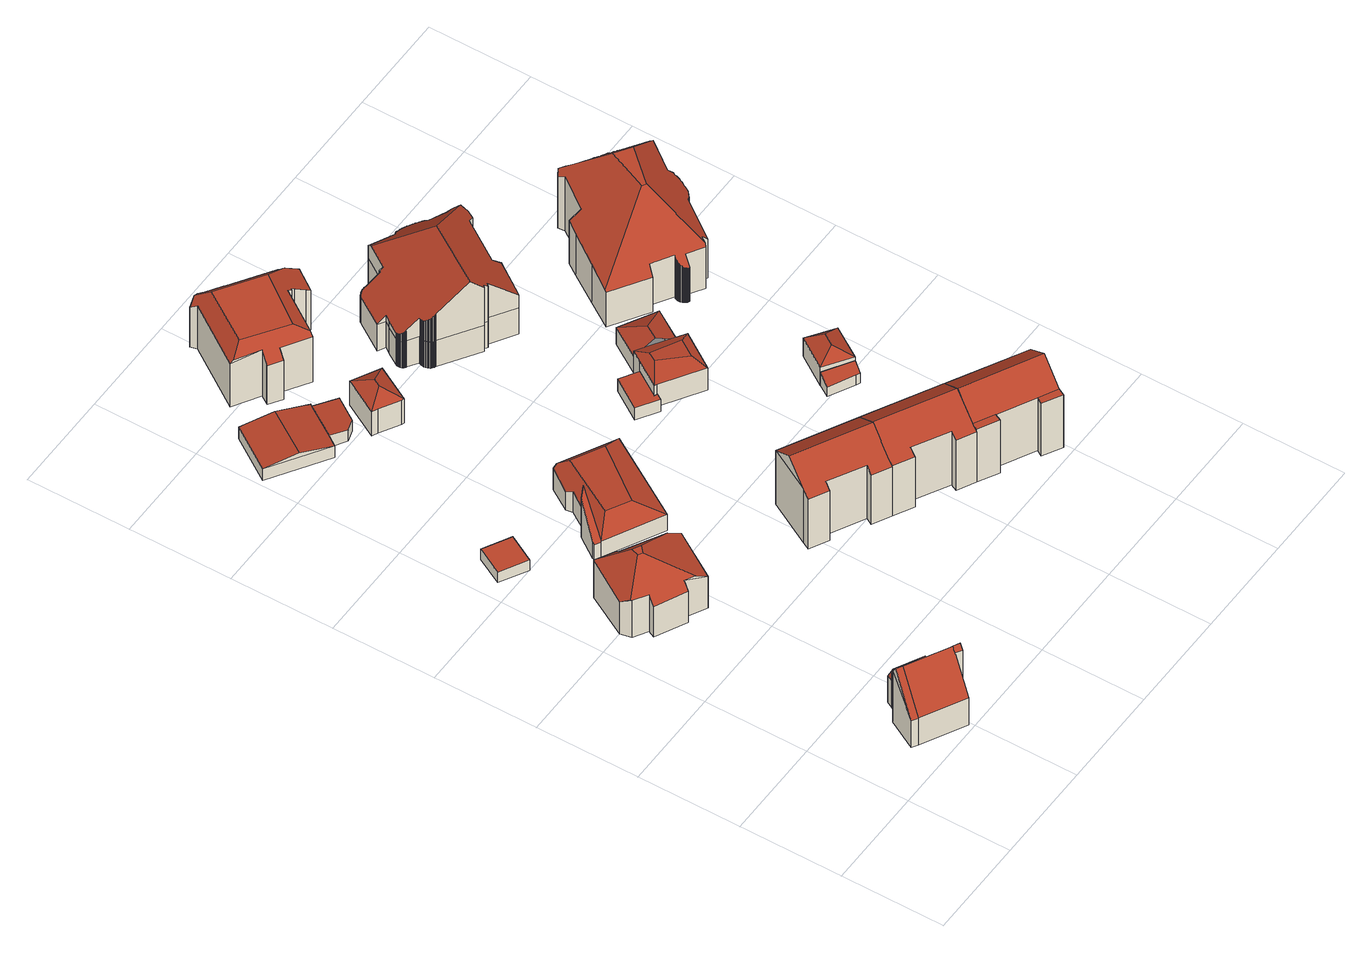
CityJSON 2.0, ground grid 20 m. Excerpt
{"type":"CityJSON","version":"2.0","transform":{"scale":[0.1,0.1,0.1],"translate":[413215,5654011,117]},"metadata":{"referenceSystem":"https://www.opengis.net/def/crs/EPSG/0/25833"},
"CityObjects":{
"building1":{"type":"Building","attributes":{"Gemeindeschluessel":14612000,"Geometrietyp2DReferenz":"3000","function":"31001_9998","roofType":"9999"},"children":["building1-1","building1-2","building1-3","building1-4"]},
"building1-1":{"type":"BuildingPart","attributes":{"Dachtyp_tdc":"tdcGableRoof","Dachneigung":54.84,"QualitaetDacherkennung":41,"Geometrietyp2DReferenz":"3000","measuredHeight":13.93,"roofType":"3100"},"parents":["building1"],"geometry":[{"type":"MultiSurface","lod":"2","boundaries":[[[0,1,2,3,4]],[[1,5,6,2]],[[5,7,8,9,10,6]],[[5,1,11]],[[1,0,12,13,11]],[[7,5,11,13,14,15]],[[3,2,6,10]]],"semantics":{"surfaces":[{"type":"WallSurface"},{"type":"RoofSurface"},{"type":"GroundSurface"}],"values":[0,0,0,0,1,1,2]}}]},
"building1-2":{"type":"BuildingPart","attributes":{"Dachtyp_tdc":"tdcGableRoof","Dachneigung":53.6,"QualitaetDacherkennung":70,"Geometrietyp2DReferenz":"3000","measuredHeight":13.93,"roofType":"3100"},"parents":["building1"],"geometry":[{"type":"MultiSurface","lod":"2","boundaries":[[[16,17,18,19,20]],[[21,4,3,22,23]],[[9,24,25,10]],[[24,26,27,28,25]],[[24,8,7,15,29,30,26]],[[31,32,33,30,29,14,12,34]],[[21,31,34,0,4]],[[16,33,32,17]],[[17,32,31,21]],[[9,8,24]],[[28,20,19,22,3,10,25]]],"semantics":{"surfaces":[{"type":"WallSurface"},{"type":"RoofSurface"},{"type":"GroundSurface"}],"values":[0,0,0,0,1,1,0,0,0,0,2]}}]},
"building1-3":{"type":"BuildingPart","attributes":{"Dachtyp_tdc":"tdcFreeFormRoof","Dachneigung":70.6,"QualitaetDacherkennung":20,"Geometrietyp2DReferenz":"3000","measuredHeight":8.29,"roofType":"5000"},"parents":["building1"],"geometry":[{"type":"MultiSurface","lod":"2","boundaries":[[[35,23,22,36]],[[18,37,38,19]],[[37,35,36,38]],[[39,37,18]],[[40,39,18,23]],[[40,23,35]],[[39,40,35,37]],[[36,22,19,38]]],"semantics":{"surfaces":[{"type":"WallSurface"},{"type":"RoofSurface"},{"type":"GroundSurface"}],"values":[0,0,0,1,1,0,1,2]}}]},
"building1-4":{"type":"BuildingPart","attributes":{"Dachtyp_tdc":"tdcGableRoof","Dachneigung":54.09,"QualitaetDacherkennung":60,"Geometrietyp2DReferenz":"3000","measuredHeight":13.95,"roofType":"3100"},"parents":["building1"],"geometry":[{"type":"MultiSurface","lod":"2","boundaries":[[[27,41,42,28]],[[41,43,44,42]],[[43,33,16,20,44]],[[43,41,45]],[[41,27,46,30,45]],[[33,43,45,30]],[[28,42,44,20]]],"semantics":{"surfaces":[{"type":"WallSurface"},{"type":"RoofSurface"},{"type":"GroundSurface"}],"values":[0,0,0,0,1,1,2]}}]},
"building2":{"type":"Building","attributes":{"Dachtyp_tdc":"tdcFreeFormRoof","Gemeindeschluessel":14612000,"Dachneigung":30.25,"QualitaetDacherkennung":30,"Geometrietyp2DReferenz":"3000","measuredHeight":13.7,"function":"31001_9998","roofType":"5000"},"geometry":[{"type":"Solid","lod":"2","boundaries":[[[[47,48,49,50]],[[48,51,52,49]],[[51,53,54,52]],[[53,55,56,54]],[[55,57,58,56]],[[57,59,60,58]],[[59,61,62,60]],[[61,63,64,62]],[[63,65,66,64]],[[65,67,68,66]],[[67,47,50,68]],[[69,70,61,59,57,71]],[[65,63,70,69,72,73]],[[74,75,53,51,48,47,67,73,72]],[[74,71,57,55,75]],[[72,69,71,74]],[[55,53,75]],[[67,65,73]],[[63,61,70]],[[50,49,52,54,56,58,60,62,64,66,68]]]],"semantics":{"surfaces":[{"type":"WallSurface"},{"type":"RoofSurface"},{"type":"GroundSurface"}],"values":[[0,0,0,0,0,0,0,0,0,0,0,1,1,1,1,1,0,0,0,2]]}}]},
"building3":{"type":"Building","attributes":{"Dachtyp_tdc":"tdcPolyFlatRoof","Gemeindeschluessel":14612000,"Dachneigung":0,"QualitaetDacherkennung":77,"Geometrietyp2DReferenz":"3000","measuredHeight":2.54,"function":"31001_9998","roofType":"1000"},"geometry":[{"type":"Solid","lod":"2","boundaries":[[[[76,77,78,79]],[[77,80,81,78]],[[80,82,83,81]],[[82,76,79,83]],[[82,80,77,76]],[[79,78,81,83]]]],"semantics":{"surfaces":[{"type":"WallSurface"},{"type":"RoofSurface"},{"type":"GroundSurface"}],"values":[[0,0,0,0,1,2]]}}]},
"building4":{"type":"Building","attributes":{"Dachtyp_tdc":"tdcFreeFormRoof","Gemeindeschluessel":14612000,"Dachneigung":10.03,"QualitaetDacherkennung":81,"Geometrietyp2DReferenz":"3000","measuredHeight":3.88,"function":"31001_9998","roofType":"5000"},"geometry":[{"type":"Solid","lod":"2","boundaries":[[[[84,85,86,87]],[[85,88,89,86]],[[88,90,91,89]],[[90,92,93,91]],[[92,94,95,93]],[[94,84,87,95]],[[96,97,84,94]],[[90,88,85,97,96,92]],[[94,92,96]],[[85,84,97]],[[87,86,89,91,93,95]]]],"semantics":{"surfaces":[{"type":"WallSurface"},{"type":"RoofSurface"},{"type":"GroundSurface"}],"values":[[0,0,0,0,0,0,1,1,0,0,2]]}}]},
"building5":{"type":"Building","attributes":{"Gemeindeschluessel":14612000,"Geometrietyp2DReferenz":"3000","function":"31001_9998","roofType":"9999"},"children":["building5-1","building5-2"]},
"building5-1":{"type":"BuildingPart","attributes":{"Dachtyp_tdc":"tdcCutTentRoof","Dachneigung":3.36,"QualitaetDacherkennung":39,"Geometrietyp2DReferenz":"3000","measuredHeight":7.54,"roofType":"9999"},"parents":["building5"],"geometry":[{"type":"MultiSurface","lod":"2","boundaries":[[[98,99,100,101]],[[99,102,103,100]],[[102,104,105,103]],[[104,106,107,105]],[[106,108,109,110,107]],[[111,112,113,114]],[[112,98,101,113]],[[104,102,115,116]],[[106,104,116,117]],[[108,106,117,118]],[[102,99,98,112,111,119,108,118,115]],[[118,117,116,115]],[[101,100,103,105,107,110,114,113]]],"semantics":{"surfaces":[{"type":"WallSurface"},{"type":"RoofSurface"},{"type":"GroundSurface"}],"values":[0,0,0,0,0,0,0,1,1,1,1,1,2]}}]},
"building5-2":{"type":"BuildingPart","attributes":{"Dachtyp_tdc":"tdcPolyFlatRoof","Dachneigung":46.76,"QualitaetDacherkennung":28,"Geometrietyp2DReferenz":"3000","measuredHeight":10.73,"roofType":"2100"},"parents":["building5"],"geometry":[{"type":"MultiSurface","lod":"2","boundaries":[[[109,120,121,110]],[[120,122,123,121]],[[122,124,125,123]],[[124,126,111,114,125]],[[124,122,120,109,119,126]],[[114,110,121,123,125]]],"semantics":{"surfaces":[{"type":"WallSurface"},{"type":"RoofSurface"},{"type":"GroundSurface"}],"values":[0,0,0,0,1,2]}}]},
"building6":{"type":"Building","attributes":{"Dachtyp_tdc":"tdcPolyFlatRoof","Gemeindeschluessel":14612000,"Dachneigung":2.89,"QualitaetDacherkennung":77,"Geometrietyp2DReferenz":"3000","measuredHeight":2.83,"function":"31001_9998","roofType":"2100"},"geometry":[{"type":"Solid","lod":"2","boundaries":[[[[127,128,91,129]],[[128,130,89,91]],[[130,131,132,89]],[[131,133,134,132]],[[133,127,129,134]],[[133,131,130,128,127]],[[129,91,89,132,134]]]],"semantics":{"surfaces":[{"type":"WallSurface"},{"type":"RoofSurface"},{"type":"GroundSurface"}],"values":[[0,0,0,0,0,1,2]]}}]},
"building7":{"type":"Building","attributes":{"Dachtyp_tdc":"tdcFreeFormRoof","Gemeindeschluessel":14612000,"Dachneigung":30.64,"QualitaetDacherkennung":73,"Geometrietyp2DReferenz":"3000","measuredHeight":7.72,"function":"31001_9998","roofType":"5000"},"geometry":[{"type":"Solid","lod":"2","boundaries":[[[[135,136,137,138]],[[136,139,140,137]],[[139,141,142,140]],[[141,143,144,142]],[[143,145,146,144]],[[145,135,138,146]],[[147,139,136]],[[143,141,148,135,145]],[[148,147,136,135]],[[141,139,147,148]],[[138,137,140,142,144,146]]]],"semantics":{"surfaces":[{"type":"WallSurface"},{"type":"RoofSurface"},{"type":"GroundSurface"}],"values":[[0,0,0,0,0,0,1,1,1,1,2]]}}]},
"building8":{"type":"Building","attributes":{"Dachtyp_tdc":"tdcFreeFormRoof","Gemeindeschluessel":14612000,"Dachneigung":33.24,"QualitaetDacherkennung":72,"Geometrietyp2DReferenz":"3000","measuredHeight":16.38,"function":"31001_9998","roofType":"5000"},"geometry":[{"type":"Solid","lod":"2","boundaries":[[[[149,150,151,152]],[[150,153,154,151]],[[153,155,156,154]],[[155,157,158,156]],[[157,159,160,158]],[[159,161,162,160]],[[161,163,164,162]],[[163,165,166,164]],[[165,167,168,166]],[[167,149,152,168]],[[169,163,161,170]],[[167,165,169,170,159,157,155,153,150,149]],[[161,159,170]],[[165,163,169]],[[152,151,154,156,158,160,162,164,166,168]]]],"semantics":{"surfaces":[{"type":"WallSurface"},{"type":"RoofSurface"},{"type":"GroundSurface"}],"values":[[0,0,0,0,0,0,0,0,0,0,1,1,0,0,2]]}}]},
"building9":{"type":"Building","attributes":{"Dachtyp_tdc":"tdcFreeFormRoof","Gemeindeschluessel":14612000,"Dachneigung":0.034,"QualitaetDacherkennung":66,"Geometrietyp2DReferenz":"3000","measuredHeight":13.05,"function":"31001_9998","roofType":"5000"},"geometry":[{"type":"Solid","lod":"2","boundaries":[[[[171,172,173,174]],[[172,175,176,173]],[[175,177,178,176]],[[177,179,180,178]],[[179,181,182,180]],[[181,183,184,182]],[[183,185,186,184]],[[185,187,188,186]],[[187,189,190,188]],[[189,191,192,190]],[[191,193,194,192]],[[193,195,196,194]],[[195,197,198,196]],[[197,199,200,198]],[[199,201,202,200]],[[201,203,204,202]],[[203,205,206,204]],[[205,207,208,206]],[[207,209,210,208]],[[209,211,212,210]],[[211,213,214,212]],[[213,171,174,214]],[[207,205,203,215,216,217,218,213,211,209]],[[172,171,218,217,219,220,175]],[[221,222,187,185,183,181,179,177,220,219]],[[191,189,222,221,216,215,201,199,197,195,193]],[[216,221,219,217]],[[177,175,220]],[[189,187,222]],[[171,213,218]],[[203,201,215]],[[174,173,176,178,180,182,184,186,188,190,192,194,196,198,200,202,204,206,208,210,212,214]]]],"semantics":{"surfaces":[{"type":"WallSurface"},{"type":"RoofSurface"},{"type":"GroundSurface"}],"values":[[0,0,0,0,0,0,0,0,0,0,0,0,0,0,0,0,0,0,0,0,0,0,1,1,1,1,1,0,0,0,0,2]]}}]},
"building10":{"type":"Building","attributes":{"Dachtyp_tdc":"tdcFreeFormRoof","Gemeindeschluessel":14612000,"Dachneigung":32.14,"QualitaetDacherkennung":84,"Geometrietyp2DReferenz":"3000","measuredHeight":16.34,"function":"31001_9998","roofType":"5000"},"geometry":[{"type":"Solid","lod":"2","boundaries":[[[[223,224,225,226]],[[224,227,228,225]],[[227,229,230,228]],[[229,231,168,230]],[[231,232,166,168]],[[232,163,164,166]],[[163,233,234,164]],[[233,235,236,234]],[[235,237,238,236]],[[237,223,226,238]],[[239,233,163,240]],[[237,235,239,240,232,231,229,227,224,223]],[[163,232,240]],[[235,233,239]],[[226,225,228,230,168,166,164,234,236,238]]]],"semantics":{"surfaces":[{"type":"WallSurface"},{"type":"RoofSurface"},{"type":"GroundSurface"}],"values":[[0,0,0,0,0,0,0,0,0,0,1,1,0,0,2]]}}]},
"building11":{"type":"Building","attributes":{"Dachtyp_tdc":"tdcPolyFlatRoof","Gemeindeschluessel":14612000,"Dachneigung":0,"QualitaetDacherkennung":0,"Geometrietyp2DReferenz":"3000","BezugspunktDach":"2000","measuredHeight":3,"function":"31001_9998"},"geometry":[{"type":"MultiSurface","lod":"2","boundaries":[[[241,242,243,244,245,246]],[[246,245,247,248]],[[245,244,249,247]],[[244,243,250,249]],[[243,242,251,250]],[[242,241,252,251]],[[241,246,248,252]],[[248,247,249,250,251,252]]],"semantics":{"surfaces":[{"type":"RoofSurface"},{"type":"WallSurface"},{"type":"GroundSurface"}],"values":[0,1,1,1,1,1,1,2]}}]},
"building12":{"type":"Building","attributes":{"Gemeindeschluessel":14612000,"Geometrietyp2DReferenz":"3000","function":"31001_9998","roofType":"9999"},"children":["building12-1","building12-2"]},
"building12-1":{"type":"BuildingPart","attributes":{"Dachtyp_tdc":"tdcCutTentRoof","Dachneigung":18.3,"QualitaetDacherkennung":45,"Geometrietyp2DReferenz":"3000","measuredHeight":6.7,"roofType":"9999"},"parents":["building12"],"geometry":[{"type":"MultiSurface","lod":"2","boundaries":[[[253,254,251,255]],[[254,256,257,258,251]],[[259,260,261,262,263]],[[260,264,265,261]],[[264,266,248,265]],[[266,267,252,248]],[[267,253,255,252]],[[256,254,253,268,269]],[[260,259,270,271,256,269,272]],[[264,260,272,273]],[[253,267,266,264,273,268]],[[273,272,269,268]],[[255,251,258,262,261,265,248,252]]],"semantics":{"surfaces":[{"type":"WallSurface"},{"type":"RoofSurface"},{"type":"GroundSurface"}],"values":[0,0,0,0,0,0,0,1,1,1,1,1,2]}}]},
"building12-2":{"type":"BuildingPart","attributes":{"Dachtyp_tdc":"tdcHipAndGableRoof","Dachneigung":34.11,"QualitaetDacherkennung":45,"Geometrietyp2DReferenz":"3000","measuredHeight":6.76,"roofType":"5000"},"parents":["building12"],"geometry":[{"type":"MultiSurface","lod":"2","boundaries":[[[257,274,275,258]],[[274,276,277,275]],[[276,263,262,277]],[[276,274,278]],[[274,257,271,279,278]],[[263,276,278,279,270]],[[258,275,277,262]]],"semantics":{"surfaces":[{"type":"WallSurface"},{"type":"RoofSurface"},{"type":"GroundSurface"}],"values":[0,0,0,1,1,1,2]}}]},
"building13":{"type":"Building","attributes":{"Gemeindeschluessel":14612000,"Geometrietyp2DReferenz":"3000","function":"31001_9998","roofType":"9999"},"children":["building13-1","building13-2","building13-3"]},
"building13-1":{"type":"BuildingPart","attributes":{"Dachtyp_tdc":"tdcPolyFlatRoof","Dachneigung":0,"QualitaetDacherkennung":52,"Geometrietyp2DReferenz":"3000","measuredHeight":12.86,"roofType":"1000"},"parents":["building13"],"geometry":[{"type":"MultiSurface","lod":"2","boundaries":[[[280,281,238,282]],[[281,283,284,236,238]],[[285,280,282,286,287]],[[285,283,281,280]],[[282,238,236,286]]],"semantics":{"surfaces":[{"type":"WallSurface"},{"type":"RoofSurface"},{"type":"GroundSurface"}],"values":[0,0,0,1,2]}}]},
"building13-2":{"type":"BuildingPart","attributes":{"Dachtyp_tdc":"tdcGableRoof","Dachneigung":36.11,"QualitaetDacherkennung":88,"Geometrietyp2DReferenz":"3000","measuredHeight":16.51,"roofType":"3100"},"parents":["building13"],"geometry":[{"type":"MultiSurface","lod":"2","boundaries":[[[288,289,290,291]],[[292,287,286,293]],[[284,294,234,236]],[[294,288,291,234]],[[295,296,297,298]],[[287,292,289,297,296,284]],[[288,298,297,289]],[[294,295,298,288]],[[284,296,295,294]],[[291,290,293,286,236,234]]],"semantics":{"surfaces":[{"type":"WallSurface"},{"type":"RoofSurface"},{"type":"GroundSurface"}],"values":[0,0,0,0,1,1,0,0,0,2]}}]},
"building13-3":{"type":"BuildingPart","attributes":{"Dachtyp_tdc":"tdcPolyFlatRoof","Dachneigung":0,"QualitaetDacherkennung":56,"Geometrietyp2DReferenz":"3000","measuredHeight":12.88,"roofType":"1000"},"parents":["building13"],"geometry":[{"type":"MultiSurface","lod":"2","boundaries":[[[299,300,292,293,301]],[[302,303,304,290,289]],[[303,299,301,304]],[[303,302,300,299]],[[301,293,290,304]]],"semantics":{"surfaces":[{"type":"WallSurface"},{"type":"RoofSurface"},{"type":"GroundSurface"}],"values":[0,0,0,1,2]}}]},
"building14":{"type":"Building","attributes":{"Dachtyp_tdc":"tdcFreeFormRoof","Gemeindeschluessel":14612000,"Dachneigung":40.84,"QualitaetDacherkennung":27,"Geometrietyp2DReferenz":"3000","measuredHeight":18.05,"function":"31001_9998","roofType":"5000"},"geometry":[{"type":"Solid","lod":"2","boundaries":[[[[305,306,307,308]],[[306,309,310,307]],[[309,311,312,310]],[[311,313,314,312]],[[313,315,316,314]],[[315,317,318,316]],[[317,319,320,318]],[[319,321,322,320]],[[321,323,324,322]],[[323,325,326,324]],[[325,327,328,326]],[[327,329,330,328]],[[331,332,333,334]],[[332,335,336,333]],[[335,337,338,336]],[[337,339,340,338]],[[339,341,342,340]],[[341,343,344,342]],[[343,345,346,344]],[[345,347,348,346]],[[347,349,350,348]],[[349,351,352,350]],[[353,354,355,356]],[[354,357,358,355]],[[357,359,360,358]],[[359,361,362,360]],[[361,363,364,362]],[[363,365,366,364]],[[365,367,368,366]],[[367,369,370,368]],[[369,371,372,370]],[[371,373,374,372]],[[373,375,376,374]],[[375,377,378,376]],[[377,379,380,378]],[[379,381,382,380]],[[381,383,384,382]],[[383,385,386,384]],[[385,387,388,386]],[[387,389,390,388]],[[389,391,392,390]],[[391,393,394,392]],[[393,395,396,394]],[[395,397,398,396]],[[397,305,308,398]],[[351,399,400,352]],[[399,401,402,400]],[[401,403,404,402]],[[403,405,406,404]],[[405,407,408,406]],[[407,409,410,408]],[[409,411,412,410]],[[411,413,414,412]],[[413,415,416,414]],[[415,417,418,416]],[[417,419,420,418]],[[419,421,422,420]],[[421,423,424,422]],[[423,425,426,424]],[[425,427,428,426]],[[427,429,430,428]],[[429,431,432,430]],[[431,433,434,432]],[[433,435,436,434]],[[435,353,356,436]],[[329,437,438,330]],[[437,439,440,438]],[[439,441,442,440]],[[441,443,444,442]],[[443,445,446,444]],[[445,447,448,446]],[[447,449,450,448]],[[449,451,452,450]],[[451,453,454,452]],[[453,455,456,454]],[[455,457,458,456]],[[457,459,460,458]],[[459,461,462,460]],[[461,463,464,462]],[[463,465,466,464]],[[465,467,468,466]],[[467,469,470,468]],[[469,471,472,470]],[[471,473,474,472]],[[473,475,476,474]],[[475,477,478,476]],[[477,479,480,478]],[[479,481,482,480]],[[481,483,484,482]],[[483,485,486,484]],[[485,487,488,486]],[[487,489,490,488]],[[489,491,492,490]],[[491,493,494,492]],[[493,495,496,494]],[[495,497,498,496]],[[497,499,500,498]],[[499,501,502,500]],[[501,503,504,502]],[[503,505,506,507]],[[507,506,508,509]],[[509,508,510]],[[511,512,513]],[[513,512,514,515]],[[515,514,516,517]],[[517,516,518,519]],[[519,518,520,521]],[[521,520,522,523]],[[523,522,524,525]],[[526,527,528,529]],[[525,524,527,526]],[[529,528,530,531]],[[531,530,532,533]],[[533,532,534,535]],[[535,534,536,537]],[[537,536,538,539]],[[539,538,540,541]],[[541,540,542,543]],[[543,542,544,545]],[[545,544,546,547]],[[547,546,548,549]],[[549,548,550,551]],[[551,550,552,553]],[[553,552,554,555,556]],[[556,555,557,331]],[[331,557,558,332]],[[332,558,559,335]],[[335,559,560,337]],[[337,560,561,339]],[[339,561,562,341]],[[341,562,563,343]],[[343,563,564,345]],[[345,564,565,347]],[[347,565,566,349]],[[349,566,567,351]],[[351,567,568,399]],[[399,568,569,401]],[[401,569,570,403]],[[403,570,571,405]],[[405,571,572,407]],[[407,572,573,409]],[[503,507,574,504]],[[507,509,575,574]],[[509,510,576,575]],[[510,577,578,576]],[[577,579,580,578]],[[579,511,581,580]],[[511,513,582,581]],[[513,515,583,582]],[[515,517,584,583]],[[517,519,585,584]],[[519,521,586,585]],[[521,523,587,586]],[[523,525,588,587]],[[525,526,589,588]],[[526,529,590,589]],[[529,531,591,590]],[[531,533,592,591]],[[533,535,593,592]],[[535,537,594,593]],[[537,539,595,594]],[[415,596,597,417]],[[417,597,598,419]],[[419,598,599,421]],[[421,599,600,423]],[[423,600,601,425]],[[425,601,602,427]],[[427,602,603,429]],[[429,603,604,431]],[[431,604,605,433]],[[433,605,606,435]],[[435,606,607,353]],[[353,607,608,354]],[[354,608,609,357]],[[357,609,610,359]],[[359,610,611,361]],[[361,611,612,363]],[[363,612,613,365]],[[365,613,614,367]],[[367,614,615,369]],[[369,615,616,371]],[[371,616,617,373]],[[373,617,618,375]],[[375,618,619,377]],[[334,333,336,338,340,342,344,346,348,350,352,400,402,404,406,408,410,412,414,416,418,420,422,424,426,428,430,432,434,436,356,355,358,360,362,364,366,368,370,372,374,376,378,380,382,384,386,388,390,392,394,396,398,308,307,310,312,314,316,318,320,322,324,326,328,330,438,440,442,444,446,448,450,452,454,456,458,460,462,464,466,468,470,472,474,476,478,480,482,484,486,488,490,492,494,496,498,500,502,504,574,575,576,578,580,581,582,583,584,585,586,587,588,589,590,591,592,593,594,595,620,621,622,623,624,625,626,627]],[[409,573,628,411]],[[411,628,629,413]],[[413,629,596,415]],[[539,541,620,595]],[[541,543,621,620]],[[543,545,622,621]],[[545,547,623,622]],[[547,549,624,623]],[[549,551,625,624]],[[551,553,626,625]],[[553,556,627,626]],[[556,331,334,627]],[[619,618,617,616,615,614,613,612,611,610,609,608,607,606,605,604,603,602,601,600,599,598,597,596,629,628,573,572,571,570,569,568,567,566,565,564,563,562,561,560,559,558,557,555,554,630,631]],[[385,632,633,387]],[[552,550,548,546,544,542,540,538,536,534,532,530,528,527,524,522,520,518,516,514,512,511,579,577,510,508,506,505,634,635,636,637,638,639,640,641,642,643,644,645,646,647,648,649,650,651,652,653,654,655,656,657,658,659,660,661,662,663,664,665,666,667,668,669,670,671,672,673,674,675,676,677,678,679,680,630,554]],[[681,682,683,631,630,680,684,685,686,687,688,689,633,632]],[[383,681,632,385]],[[389,689,688,391]],[[387,633,689,389]],[[393,687,686,395]],[[391,688,687,393]],[[397,685,684,305]],[[395,686,685,397]],[[305,684,680,679,306]],[[377,619,631,683,379]],[[379,683,682,381]],[[381,682,681,383]],[[313,676,675,315]],[[306,679,678,309]],[[309,678,677,311]],[[311,677,676,313]],[[315,675,674,317]],[[317,674,673,319]],[[319,673,672,321]],[[321,672,671,323]],[[323,671,670,325]],[[325,670,669,327]],[[327,669,668,329]],[[329,668,667,437]],[[437,667,666,439]],[[439,666,665,441]],[[441,665,664,443]],[[443,664,663,445]],[[445,663,662,447]],[[447,662,661,449]],[[449,661,660,451]],[[451,660,659,453]],[[453,659,658,455]],[[461,655,654,463]],[[455,658,657,457]],[[457,657,656,459]],[[459,656,655,461]],[[463,654,653,465]],[[465,653,652,467]],[[652,651,467]],[[467,651,650,469]],[[469,650,649,471]],[[471,649,648,473]],[[473,648,647,475]],[[475,647,646,477]],[[477,646,645,479]],[[479,645,644,481]],[[481,644,643,483]],[[489,640,639,491]],[[483,643,642,485]],[[485,642,641,487]],[[487,641,640,489]],[[491,639,638,493]],[[493,638,637,495]],[[495,637,636,497]],[[497,636,635,499]],[[499,635,634,501]],[[501,634,505,503]]]],"semantics":{"surfaces":[{"type":"WallSurface"},{"type":"GroundSurface"},{"type":"RoofSurface"}],"values":[[0,0,0,0,0,0,0,0,0,0,0,0,0,0,0,0,0,0,0,0,0,0,0,0,0,0,0,0,0,0,0,0,0,0,0,0,0,0,0,0,0,0,0,0,0,0,0,0,0,0,0,0,0,0,0,0,0,0,0,0,0,0,0,0,0,0,0,0,0,0,0,0,0,0,0,0,0,0,0,0,0,0,0,0,0,0,0,0,0,0,0,0,0,0,0,0,0,0,0,0,0,0,0,0,0,0,0,0,0,0,0,0,0,0,0,0,0,0,0,0,0,0,0,0,0,0,0,0,0,0,0,0,0,0,0,0,0,0,0,0,0,0,0,0,0,0,0,0,0,0,0,0,0,0,0,0,0,0,0,0,0,0,0,0,0,0,0,0,0,0,0,0,0,0,0,0,0,0,0,0,0,0,0,0,1,0,0,0,0,0,0,0,0,0,0,0,0,2,0,2,2,0,0,0,0,0,0,0,0,0,0,0,0,0,0,0,0,0,0,0,0,0,0,0,0,0,0,0,0,0,0,0,0,0,0,0,0,0,0,0,0,0,0,0,0,0,0,0,0,0,0,0,0,0,0,0,0,0]]}}]},
"building15":{"type":"Building","attributes":{"Dachtyp_tdc":"tdcPolyFlatRoof","Gemeindeschluessel":14612000,"Dachneigung":18.92,"QualitaetDacherkennung":47,"Geometrietyp2DReferenz":"3000","measuredHeight":3.11,"function":"31001_9998","roofType":"2100"},"geometry":[{"type":"Solid","lod":"2","boundaries":[[[[690,691,692,693]],[[691,694,695,692]],[[694,696,697,695]],[[696,698,699,697]],[[698,690,693,699]],[[698,696,694,691,690]],[[693,692,695,697,699]]]],"semantics":{"surfaces":[{"type":"WallSurface"},{"type":"RoofSurface"},{"type":"GroundSurface"}],"values":[[0,0,0,0,0,1,2]]}}]},
"building16":{"type":"Building","attributes":{"Dachtyp_tdc":"tdcHipRoof","Gemeindeschluessel":14612000,"Dachneigung":37.83,"QualitaetDacherkennung":76,"Geometrietyp2DReferenz":"3000","measuredHeight":6.67,"function":"31001_9998","roofType":"3200"},"geometry":[{"type":"Solid","lod":"2","boundaries":[[[[700,701,702,703]],[[701,704,705,702]],[[704,706,707,705]],[[706,700,703,707]],[[704,701,708]],[[700,706,709]],[[701,700,709,708]],[[706,704,708,709]],[[703,702,705,707]]]],"semantics":{"surfaces":[{"type":"WallSurface"},{"type":"RoofSurface"},{"type":"GroundSurface"}],"values":[[0,0,0,0,1,1,1,1,2]]}}]},
"building17":{"type":"Building","attributes":{"Dachtyp_tdc":"tdcFreeFormRoof","Gemeindeschluessel":14612000,"Dachneigung":42.25,"QualitaetDacherkennung":15,"Geometrietyp2DReferenz":"3000","measuredHeight":19.48,"function":"31001_9998","roofType":"5000"},"geometry":[{"type":"Solid","lod":"2","boundaries":[[[[710,711,712,713]],[[711,714,715,712]],[[714,716,717,715]],[[716,718,719,717]],[[718,720,721,719]],[[720,722,723,721]],[[722,724,725,723]],[[724,726,727,725]],[[726,728,729,727]],[[728,730,731,729]],[[730,732,733,731]],[[732,734,735,733]],[[734,736,737,735]],[[736,738,739,737]],[[738,740,741,739]],[[742,710,713,743]],[[744,742,743,745]],[[746,747,748,749]],[[747,750,751,748]],[[750,752,753,751]],[[752,754,755,753]],[[754,756,757,755]],[[756,754,752,750,747,746,758,759,760,740,738,736,734,732,730,728,726,724,722,720,761,762,763,764,765]],[[766,764,763,767,768,769,770,771,772,773,774,775,776,777,778,779,780,781,782,783,784,785,786,787,788,789,790,791,792]],[[793,794,795,796,797,798,799,800,801,802,803,804,805,806,807,808,809,810,811,812,813,814,815,816,817,818,819,820,821,768,767,822,823,744]],[[822,762,761,718,716,714,711,710,742,823]],[[767,763,762,822]],[[766,765,764]],[[742,744,823]],[[720,718,761]],[[821,769,768]],[[757,824,825,826,827,828,829,830,831,832,833,834,835,836,837,838,839,840,841,842,843,844,845,846,847,848,849,850,851,852,853,854,855,856,857,858,859,860,861,862,863,864,865,866,867,868,869,870,871,872,873,874,875,876,877,878,745,743,713,712,715,717,719,721,723,725,727,729,731,733,735,737,739,741,879,880,881,749,748,751,753,755]],[[740,760,879,741]],[[760,759,880,879]],[[759,758,881,880]],[[758,746,749,881]],[[792,791,827,826]],[[791,790,828,827]],[[790,789,829,828]],[[789,788,830,829]],[[788,787,831,830]],[[787,786,832,831]],[[786,785,833,832]],[[785,784,834,833]],[[784,783,835,834]],[[783,782,836,835]],[[782,781,837,836]],[[781,780,838,837]],[[780,779,839,838]],[[779,778,840,839]],[[778,777,841,840]],[[777,776,842,841]],[[776,775,843,842]],[[775,774,844,843]],[[774,773,845,844]],[[773,772,846,845]],[[772,771,847,846]],[[771,770,848,847]],[[770,769,849,848]],[[769,821,850,849]],[[821,820,851,850]],[[820,819,852,851]],[[819,818,853,852]],[[818,817,854,853]],[[817,816,855,854]],[[816,815,856,855]],[[815,814,857,856]],[[814,813,858,857]],[[813,812,859,858]],[[812,811,860,859]],[[811,810,861,860]],[[810,809,862,861]],[[809,808,863,862]],[[808,807,864,863]],[[807,806,865,864]],[[806,805,866,865]],[[805,804,867,866]],[[804,803,868,867]],[[794,793,878,877]],[[793,744,745,878]],[[756,765,824,757]],[[765,766,825,824]],[[766,792,826,825]],[[803,802,869,868]],[[802,801,870,869]],[[801,800,871,870]],[[800,799,872,871]],[[799,798,873,872]],[[798,797,874,873]],[[797,796,875,874]],[[796,795,876,875]],[[795,794,877,876]]]],"semantics":{"surfaces":[{"type":"WallSurface"},{"type":"RoofSurface"},{"type":"GroundSurface"}],"values":[[0,0,0,0,0,0,0,0,0,0,0,0,0,0,0,0,0,0,0,0,0,0,1,1,1,1,1,0,0,0,0,2,0,0,0,0,0,0,0,0,0,0,0,0,0,0,0,0,0,0,0,0,0,0,0,0,0,0,0,0,0,0,0,0,0,0,0,0,0,0,0,0,0,0,0,0,0,0,0,0,0,0,0,0,0,0,0,0,0,0,0,0]]}}]}
},
"vertices":[
[238,91,91],[249,84,91],[249,84,8],[238,91,8],[238,91,74],[227,42,138],[227,42,8],[215,49,138],[215,49,137],[215,49,74],[215,49,8],[231,50,148],[230,78,113],[219,56,148],[219,56,147],[217,53,143],
[142,110,74],[156,135,74],[156,135,72],[156,135,8],[142,110,8],[214,103,74],[214,103,8],[214,103,72],[193,8,74],[193,8,8],[111,52,74],[111,52,73],[111,52,8],[218,56,148],[137,100,148],[214,103,92],[156,135,92],[142,110,132],[238,91,92],
[221,116,72],[221,116,8],[162,147,72],[162,147,8],[165,138,91],[218,110,91],
[99,59,73],[99,59,8],[130,116,132],[130,116,8],[125,107,148],[112,53,74],
[129,517,84],[71,547,82],[71,547,8],[129,517,8],[78,560,97],[78,560,8],[51,576,98],[51,576,8],[46,597,87],[46,597,8],[90,677,100],[90,677,8],[126,657,100],[126,657,8],[119,645,115],[119,645,8],[220,591,98],[220,591,8],[174,508,85],[174,508,8],[135,529,98],[135,529,8],[126,607,145],[196,603,114],[110,616,145],[114,596,145],[154,519,98],[105,601,145],[50,578,99],
[30,827,34],[58,879,34],[58,879,9],[30,827,9],[110,850,34],[110,850,9],[82,798,34],[82,798,9],
[65,1359,35],[172,1288,35],[172,1288,7],[65,1359,7],[169,1284,35],[169,1284,7],[130,1224,35],[130,1224,7],[116,1204,35],[116,1204,7],[9,1275,35],[9,1275,7],[63,1239,46],[118,1323,46],
[226,822,53],[253,864,61],[253,864,9],[226,822,9],[259,861,69],[259,861,9],[361,806,69],[361,806,9],[280,658,48],[280,658,9],[171,716,47],[171,716,45],[171,716,9],[206,774,56],[228,809,61],[228,809,9],[206,774,9],[264,839,85],[323,807,85],[252,708,78],[208,732,78],[173,718,48],
[160,723,45],[160,723,9],[161,726,49],[161,726,9],[190,768,103],[190,768,9],[206,774,117],
[159,1205,34],[130,1224,36],[159,1205,7],[169,1284,36],[211,1257,33],[211,1257,7],[181,1212,33],[181,1212,7],
[189,1179,67],[226,1247,67],[226,1247,8],[189,1179,8],[279,1218,67],[279,1218,8],[242,1150,67],[242,1150,8],[237,1152,67],[237,1152,8],[200,1173,67],[200,1173,8],[238,1205,85],[230,1191,85],
[475,385,129],[482,398,139],[482,398,9],[475,385,9],[415,435,139],[415,435,9],[408,423,130],[408,423,9],[373,442,130],[373,442,9],[380,455,140],[380,455,9],[427,541,140],[427,541,9],[564,467,140],[564,467,9],[517,380,139],[517,380,9],[510,367,129],[510,367,9],[542,425,173],[404,500,173],
[116,1409,112],[193,1524,113],[193,1524,7],[116,1409,7],[190,1537,104],[190,1537,7],[223,1543,104],[223,1543,7],[225,1531,113],[225,1531,7],[255,1513,111],[255,1513,7],[253,1510,115],[253,1510,7],[333,1458,113],[333,1458,7],[330,1454,118],[330,1454,7],[360,1434,104],[360,1434,7],[331,1392,103],[331,1392,7],[324,1397,108],[324,1397,7],[307,1408,119],[307,1408,7],[302,1412,122],[302,1412,7],[300,1409,122],[300,1409,7],[293,1413,126],[293,1413,7],[236,1326,117],[236,1326,7],[187,1359,116],[187,1359,7],[178,1345,102],[178,1345,7],[154,1361,101],[154,1361,7],[155,1363,104],[155,1363,7],[165,1378,120],[165,1378,7],[240,1333,124],[228,1359,137],[149,1413,137],[122,1406,118],[213,1510,137],[207,1540,116],[297,1453,137],[338,1448,118],
[615,310,131],[621,323,140],[621,323,9],[615,310,9],[554,360,140],[554,360,9],[547,346,131],[547,346,9],[510,367,131],[517,380,140],[703,392,140],[703,392,9],[655,305,140],[655,305,9],[649,292,131],[649,292,9],[680,351,173],[542,426,173],
[497,826,36],[529,876,36],[495,897,36],[457,838,36],[496,813,36],[503,824,36],[496,813,6],[503,824,6],[457,838,6],[495,897,6],[529,876,6],[497,826,6],
[498,827,60],[529,876,60],[498,827,6],[543,897,60],[543,897,47],[543,897,6],[609,856,59],[625,845,59],[625,845,6],[609,856,6],[609,856,53],[579,775,59],[579,775,6],[503,824,60],[497,826,60],[534,851,73],[544,867,73],[599,862,59],[559,887,60],[601,840,68],[580,807,68],
[581,956,47],[581,956,6],[646,914,53],[646,914,6],[592,901,74],[576,876,74],
[687,271,138],[649,292,138],[687,271,9],[655,305,138],[655,305,137],[693,284,138],[693,284,9],[693,284,137],
[845,315,137],[798,228,137],[798,228,9],[845,315,9],[762,247,137],[762,247,9],[703,392,137],[703,392,139],[680,349,175],[822,273,175],[845,315,139],
[755,235,138],[762,247,138],[755,235,9],[798,228,138],[791,215,138],[791,215,9],
[445,1126,74],[374,1174,74],[374,1174,10],[445,1126,10],[372,1175,74],[372,1175,10],[371,1175,74],[371,1175,10],[370,1176,74],[370,1176,10],[369,1177,74],[369,1177,10],[368,1178,74],[368,1178,10],[367,1179,74],[367,1179,10],[366,1179,74],[366,1179,10],[366,1180,74],[366,1180,10],[365,1182,74],[365,1182,10],[364,1183,74],[364,1183,10],[364,1184,74],[364,1184,10],[508,1342,74],[510,1344,74],[510,1344,10],[508,1342,10],[511,1345,74],[511,1345,10],[513,1346,74],[513,1346,10],[515,1347,74],[515,1347,10],[517,1348,74],[517,1348,10],[519,1349,74],[519,1349,10],[521,1349,74],[521,1349,10],[523,1350,74],[523,1350,10],[525,1350,74],[525,1350,10],[527,1350,74],[527,1350,10],[557,1328,74],[558,1326,74],[558,1326,10],[557,1328,10],[558,1324,74],[558,1324,10],[558,1322,74],[558,1322,10],[558,1320,74],[558,1320,10],[558,1318,74],[558,1318,10],[558,1316,74],[558,1316,10],[558,1314,74],[558,1314,10],[557,1312,74],[557,1312,10],[556,1309,74],[556,1309,10],[584,1291,74],[584,1291,10],[601,1293,74],[601,1293,10],[614,1286,74],[614,1286,10],[616,1270,74],[616,1270,10],[608,1256,74],[608,1256,10],[592,1252,74],[592,1252,10],[539,1173,74],[539,1173,10],[553,1164,74],[553,1164,10],[543,1149,74],[543,1149,10],[509,1100,74],[509,1100,10],[461,1131,74],[461,1131,10],[456,1126,74],[456,1126,10],[449,1131,74],[449,1131,10],[529,1350,74],[529,1350,10],[531,1350,74],[531,1350,10],[533,1350,74],[533,1350,10],[535,1350,74],[535,1350,10],[537,1349,74],[537,1349,10],[539,1349,74],[539,1349,10],[541,1348,74],[541,1348,10],[543,1347,74],[543,1347,10],[545,1345,74],[545,1345,10],[546,1345,74],[546,1345,10],[547,1344,74],[547,1344,10],[549,1342,74],[549,1342,10],[550,1341,74],[550,1341,10],[552,1339,74],[552,1339,10],[553,1338,74],[553,1338,10],[554,1336,74],[554,1336,10],[555,1334,74],[555,1334,10],[556,1332,74],[556,1332,10],[557,1330,74],[557,1330,10],[363,1186,74],[363,1186,10],[363,1187,74],[363,1187,10],[363,1188,74],[363,1188,10],[362,1190,74],[362,1190,10],[362,1191,74],[362,1191,10],[362,1192,74],[362,1192,10],[363,1194,74],[363,1194,10],[363,1195,74],[363,1195,10],[363,1196,74],[363,1196,10],[364,1197,74],[364,1197,10],[364,1198,74],[364,1198,10],[365,1200,74],[365,1200,10],[366,1201,74],[366,1201,10],[346,1214,74],[346,1214,10],[345,1214,74],[345,1214,10],[344,1215,74],[344,1215,10],[343,1216,74],[343,1216,10],[342,1217,74],[342,1217,10],[342,1218,74],[342,1218,10],[341,1218,74],[341,1218,10],[341,1219,74],[341,1219,10],[341,1220,74],[341,1220,10],[340,1221,74],[340,1221,10],[340,1222,74],[340,1222,10],[340,1223,74],[340,1223,10],[340,1224,74],[340,1224,10],[340,1225,74],[340,1225,10],[340,1226,74],[340,1226,10],[340,1227,74],[340,1227,10],[340,1228,74],[340,1228,10],[340,1229,74],[340,1229,10],[341,1230,74],[341,1230,10],[341,1231,74],[341,1231,10],[342,1232,74],[342,1232,10],[342,1232,88],[356,1254,88],[356,1254,74],[364,1266,88],[364,1266,74],[350,1274,74],[387,1331,74],[388,1331,75],[388,1331,74],[388,1332,75],[388,1332,74],[389,1332,75],[389,1332,74],[389,1333,75],[389,1333,74],[390,1333,76],[390,1333,74],[391,1333,76],[391,1333,74],[392,1333,76],[392,1333,74],[392,1334,74],[392,1334,77],[393,1334,77],[393,1334,74],[394,1334,78],[394,1334,74],[395,1334,79],[395,1334,74],[396,1334,79],[396,1334,74],[397,1334,80],[397,1334,74],[398,1334,81],[398,1334,74],[399,1333,82],[399,1333,74],[400,1333,83],[400,1333,74],[401,1332,84],[401,1332,74],[402,1331,85],[402,1331,74],[424,1317,108],[424,1317,74],[426,1320,108],[426,1320,74],[432,1316,114],[432,1316,74],[460,1358,114],[466,1368,103],[466,1368,74],[508,1342,109],[510,1344,107],[511,1345,105],[513,1346,103],[515,1347,102],[517,1348,100],[519,1349,99],[521,1349,97],[523,1350,96],[525,1350,95],[527,1350,94],[529,1350,93],[531,1350,92],[533,1350,92],[535,1350,91],[537,1349,91],[539,1349,91],[356,1254,10],[364,1266,10],[350,1274,10],[386,1329,74],[386,1329,10],[387,1330,74],[387,1330,10],[387,1331,10],[388,1331,10],[388,1332,10],[389,1332,10],[389,1333,10],[390,1333,10],[391,1333,10],[392,1333,10],[392,1334,10],[393,1334,10],[394,1334,10],[395,1334,10],[396,1334,10],[397,1334,10],[398,1334,10],[545,1345,91],[546,1345,91],[547,1344,91],[549,1342,92],[550,1341,93],[552,1339,93],[553,1338,94],[554,1336,95],[555,1334,97],[556,1332,98],[557,1330,99],[557,1328,101],[558,1326,102],[558,1324,104],[558,1322,106],[558,1320,108],[558,1318,110],[558,1316,111],[558,1314,113],[557,1312,115],[556,1309,118],[584,1291,123],[601,1293,114],[614,1286,115],[399,1333,10],[400,1333,10],[401,1332,10],[402,1331,10],[424,1317,10],[426,1320,10],[432,1316,10],[466,1368,10],[541,1348,90],[543,1347,91],[498,1254,191],[614,1284,117],[539,1173,119],[553,1164,105],[341,1231,88],[341,1230,88],[340,1229,88],[340,1228,89],[340,1227,89],[340,1226,89],[340,1225,90],[340,1224,90],[340,1223,91],[340,1222,91],[340,1221,92],[341,1220,93],[341,1219,93],[341,1218,94],[342,1218,95],[342,1217,95],[343,1216,96],[344,1215,97],[344,1215,98],[345,1214,99],[346,1214,100],[366,1201,120],[365,1200,120],[364,1198,120],[364,1197,120],[363,1196,120],[363,1195,121],[363,1194,121],[362,1192,122],[362,1191,122],[362,1190,123],[363,1188,123],[363,1187,124],[363,1186,125],[364,1184,126],[364,1183,127],[365,1182,128],[366,1180,129],[366,1179,130],[367,1179,131],[368,1178,132],[369,1177,134],[370,1176,135],[371,1175,136],[372,1175,137],[374,1174,138],[424,1140,191],[592,1252,118],[608,1256,108],[616,1270,108],[445,1126,167],[449,1131,167],[456,1126,159],[461,1131,159],[509,1100,106],[543,1149,105],
[675,603,27],[690,627,37],[690,627,5],[675,603,5],[743,593,37],[743,593,5],[730,574,29],[730,574,5],[723,578,29],[723,578,5],
[690,627,48],[729,686,48],[729,686,4],[690,627,4],[781,652,45],[781,652,4],[743,593,45],[743,593,4],[739,649,71],[725,627,71],
[673,1096,107],[688,1119,111],[688,1119,6],[673,1096,6],[706,1107,130],[706,1107,6],[744,1164,138],[744,1164,6],[743,1178,132],[743,1178,6],[757,1186,134],[757,1186,6],[775,1183,125],[775,1183,6],[777,1170,135],[777,1170,6],[806,1151,135],[806,1151,6],[811,1151,132],[811,1151,6],[814,1151,130],[814,1151,6],[817,1150,129],[817,1150,6],[820,1149,127],[820,1149,6],[823,1148,126],[823,1148,6],[826,1147,126],[826,1147,6],[829,1146,125],[829,1146,6],[636,1040,100],[636,1040,6],[604,991,90],[604,991,6],[841,1136,126],[844,1134,127],[844,1134,6],[841,1136,6],[845,1131,128],[845,1131,6],[847,1129,129],[847,1129,6],[849,1126,131],[849,1126,6],[850,1122,134],[850,1122,6],[839,1139,125],[837,1141,125],[833,1143,125],[754,1184,138],[785,1097,199],[816,1076,199],[884,1083,148],[891,1094,133],[849,1032,139],[757,1012,201],[767,904,113],[776,917,115],[786,911,102],[831,980,115],[835,981,113],[837,982,112],[840,983,111],[842,985,110],[844,987,110],[846,988,109],[848,990,109],[850,992,109],[852,995,109],[854,998,110],[855,1001,111],[856,1004,112],[857,1006,113],[858,1009,115],[858,1012,116],[859,1014,118],[859,1017,120],[859,1020,122],[858,1023,124],[858,1025,127],[858,1026,128],[673,945,91],[682,958,108],[721,933,109],[720,932,108],[719,931,107],[719,930,105],[718,928,104],[718,927,103],[717,926,102],[717,925,100],[717,924,99],[717,922,98],[717,921,97],[717,920,96],[717,919,95],[718,917,94],[718,916,93],[719,915,93],[719,914,92],[720,913,91],[721,912,91],[721,911,91],[722,910,90],[723,909,90],[724,908,90],[725,908,90],[726,907,90],[734,921,107],[765,901,108],[749,1017,201],[606,994,93],[891,1094,6],[849,1032,6],[858,1026,6],[858,1025,6],[858,1023,6],[859,1020,6],[859,1017,6],[859,1014,6],[858,1012,6],[858,1009,6],[857,1006,6],[856,1004,6],[855,1001,6],[854,998,6],[852,995,6],[850,992,6],[848,990,6],[846,988,6],[844,987,6],[842,985,6],[840,983,6],[837,982,6],[835,981,6],[831,980,6],[786,911,6],[776,917,6],[765,901,6],[734,921,6],[726,907,6],[725,908,6],[724,908,6],[723,909,6],[722,910,6],[721,911,6],[721,912,6],[720,913,6],[719,914,6],[719,915,6],[718,916,6],[718,917,6],[717,919,6],[717,920,6],[717,921,6],[717,922,6],[717,924,6],[717,925,6],[717,926,6],[718,927,6],[718,928,6],[719,930,6],[719,931,6],[720,932,6],[721,933,6],[682,958,6],[673,945,6],[833,1143,6],[837,1141,6],[839,1139,6]
]}
